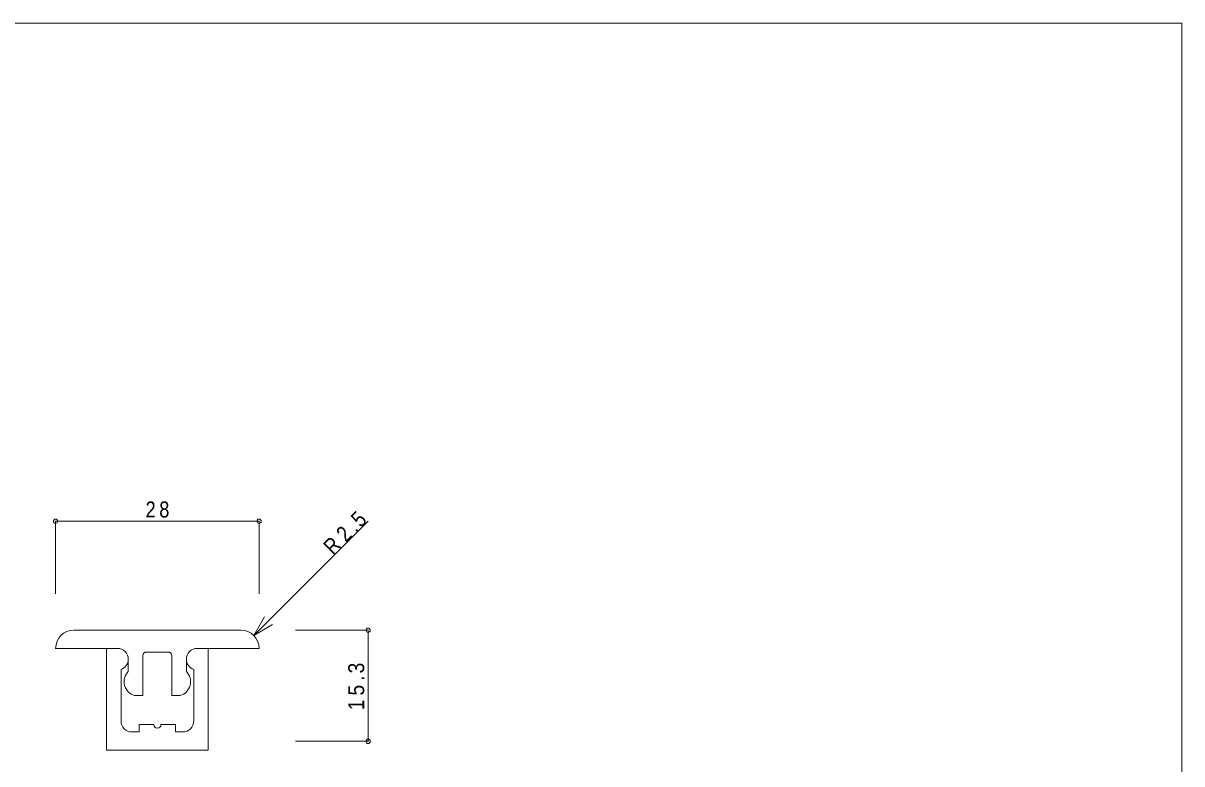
# Model space of a CAD drawing. Units: millimetres at full size, sheet at 1:1; details may follow other scales. Extents: x -141 to 141, y -98 to 98.
# Drawn here: x -18.5 to 141, y -4.5 to 97.5 of the extents above; entities that cross this region are included whole.
import ezdxf

# ---------------------------------------------------------------- set-up
doc = ezdxf.new("R2010")
doc.units = ezdxf.units.MM
doc.header["$PDMODE"] = 32
doc.header["$PDSIZE"] = 0.6
for name, color, linetype, lineweight in [('0-0_ＫＢ製品', 2, 'Continuous', 9), ('0-3_寸法', 4, 'Continuous', 9), ('0-4_引出線字', 4, 'Continuous', 9), ('0-A_ベース', 3, 'Continuous', 9), ('F-0_図面枠', 5, 'Continuous', 9)]:
    doc.layers.add(name, color=color, linetype=linetype, lineweight=lineweight)
doc.layers.add('0-5_文字', color=7, linetype='Continuous')
doc.styles.add('HGｺﾞｼｯｸM', font='')
doc.styles.get('HGｺﾞｼｯｸM').set_extended_font_data('HGｺﾞｼｯｸM')

msp = doc.modelspace()

# ---------------------------------------------------------------- linework, layer by layer
at = {"layer": '0-0_ＫＢ製品'}
for p, q in [((11.5, 13.9), (-11.5, 13.9)), ((-5.5, 11.4), (-14, 11.4)), ((5.5, 11.4), (14, 11.4)), ((-4, 9.9), (-4, 8.213)), ((-2, 10.4), (-2, 4.9)), ((-1.5, 10.9), (1.5, 10.9)), ((1.5, 10.9), (1.5, 10.9)), ((1.5, 10.9), (1.5, 10.9)), ((2, 10.4), (2, 4.9)), ((4, 9.9), (4, 8.213)), ((-2, 4.9), (-3.128, 4.9)), ((3.128, 4.9), (2, 4.9))]:
    msp.add_line(p, q, dxfattribs=at)
for centre, radius, start, end in [((-11.5, 11.4), 2.5, 90, 180), ((11.5, 11.4), 2.5, 0, 90), ((-5.5, 9.9), 1.5, 0, 90), ((5.5, 9.9), 1.5, 90, 180), ((-1.5, 10.4), 0.5, 90, 180), ((1.5, 10.4), 0.5, 0, 90), ((-2.565, 6.819), 2, 135.84093, 253.66434), ((2.565, 6.819), 2, 286.33566, 44.15907)]:
    msp.add_arc(centre, radius, start, end, dxfattribs=at)
at = {"layer": '0-3_寸法'}
for p, q in [((-14, 28.9), (14, 28.9)), ((-14, 28.9), (-14, 18.9)), ((14, 28.9), (14, 18.9)), ((29, 13.9), (19, 13.9)), ((29, 13.9), (29, -1.4)), ((29, -1.4), (19, -1.4))]:
    msp.add_line(p, q, dxfattribs=at)
for p in [(-14, 28.9), (14, 28.9), (29, 13.9), (29, -1.4)]:
    msp.add_point(p, dxfattribs=at)
at = {"layer": '0-4_引出線字'}
for q in [(29, 28.9), (14.768, 15.766), (15.866, 14.668)]:
    msp.add_line((13.268, 13.168), q, dxfattribs=at)
at = {"layer": '0-A_ベース'}
for p, q in [((-5.5, 11.4), (-7, 11.4)), ((-7, 11.4), (-7, -2.6)), ((7, 11.4), (5.5, 11.4)), ((7, 11.4), (7, -2.6)), ((-5, 1.4), (-5, 8.486)), ((5, 8.486), (5, 1.4)), ((-2.5, 0.9), (-2.5, -0.1)), ((-0.5, 0.9), (-2.5, 0.9)), ((2.5, 0.9), (0.5, 0.9)), ((2.5, -0.1), (2.5, 0.9)), ((-2.5, -0.1), (-3.5, -0.1)), ((3.5, -0.1), (2.5, -0.1)), ((-7, -2.6), (7, -2.6))]:
    msp.add_line(p, q, dxfattribs=at)
for centre, radius, start, end in [((-5.5, 9.9), 1.5, 0, 90), ((5.5, 9.9), 1.5, 90, 180), ((-5.5, 9.9), 1.5, 289.47122, 0), ((5.5, 9.9), 1.5, 180, 250.52878), ((-3.5, 1.4), 1.5, 180, 270), ((0, 0.9), 0.5, 180, 0), ((3.5, 1.4), 1.5, 270, 0)]:
    msp.add_arc(centre, radius, start, end, dxfattribs=at)
at = {"layer": 'F-0_図面枠'}
for p, q in [((-141, 97.5), (141, 97.5)), ((141, 97.5), (141, -97.5))]:
    msp.add_line(p, q, dxfattribs=at)

# ---------------------------------------------------------------- texts
at = {"layer": '0-3_寸法', "color": 7, "insert": (-1.625, 29.4), "char_height": 2.199, "attachment_point": 7, "style": 'HGｺﾞｼｯｸM'}
msp.add_mtext('\\T1.36;\\W0.85;28', dxfattribs=at)
at = {"layer": '0-3_寸法', "color": 7, "insert": (28.5, 2.875), "char_height": 2.199, "attachment_point": 7, "rotation": 90, "style": 'HGｺﾞｼｯｸM'}
msp.add_mtext('\\T1.38;\\W0.9;15.3', dxfattribs=at)
at = {"layer": '0-5_文字', "insert": (24.227, 24.127), "char_height": 2.199, "attachment_point": 7, "rotation": 45, "style": 'HGｺﾞｼｯｸM'}
msp.add_mtext('\\T1.38;\\W0.85;R2.5', dxfattribs=at)

doc.saveas('drawing.dxf')
